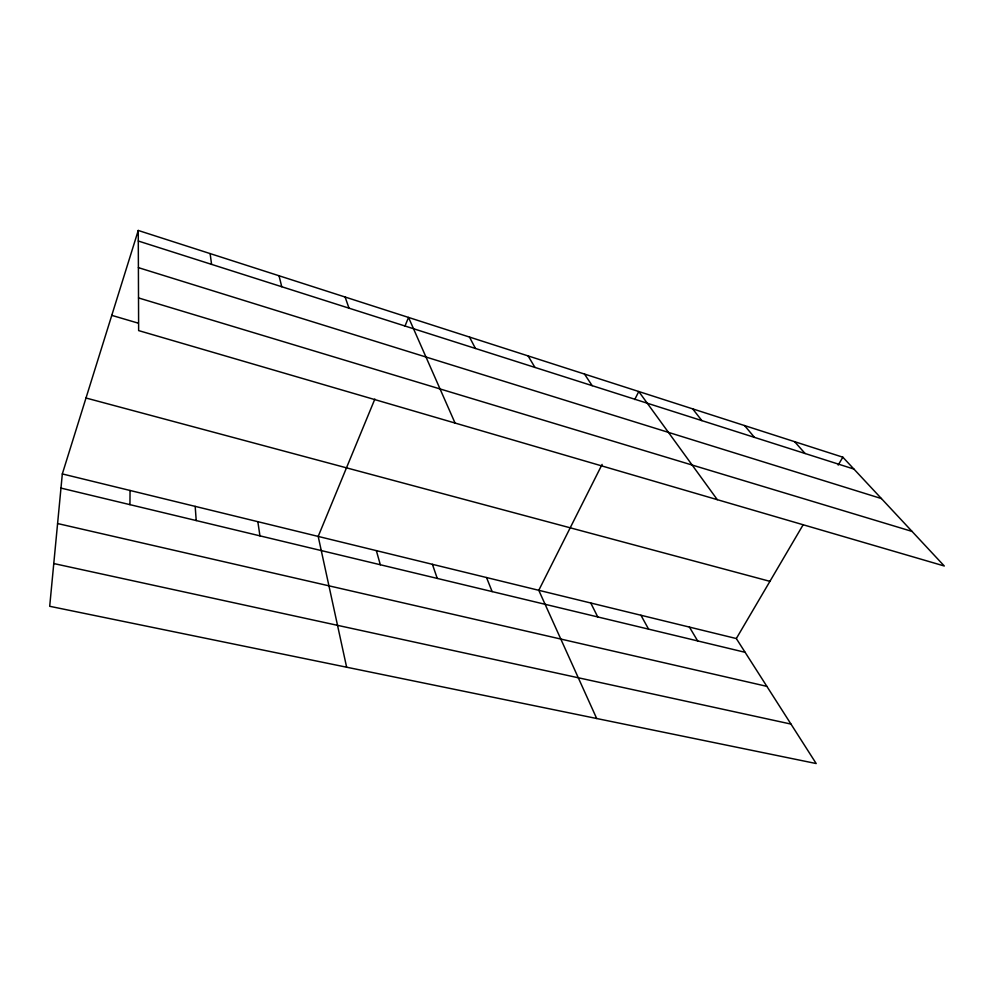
<?xml version="1.0" encoding="UTF-8"?>
<svg xmlns="http://www.w3.org/2000/svg" width="994" height="994" viewBox="0 0 994 994"><rect width="100%" height="100%" fill="white"/><g stroke="black" fill="none" stroke-linecap="round" stroke-linejoin="round"><path stroke-width="1.49" d="M129.941 504.641L130.052 490.477M62.324 473.927L49.7 606.29L816.186 763.541L736.318 638.546L62.324 473.927L138.253 230.459L842.837 457.19L944.3 565.996L138.638 330.592L138.253 230.459M374.862 399.054L318.192 536.425L346.633 667.21M405.005 325.995L408.534 317.434L455.066 423.059M602.103 464.397L538.773 590.299L596.698 718.513M634.731 399.551L638.769 391.524L717.295 499.671M736.318 638.546L803.053 524.931M838.191 465.093L842.837 457.19M53.775 563.548L790.976 724.079M57.59 523.54L766.871 686.357M60.969 488.091L745.115 652.312M86.006 398.01L769.915 581.341M111.775 315.359L138.203 323.137M138.514 297.927L912.057 531.417M138.39 267.635L881.429 498.566M138.29 241.02L853.921 469.069M794.591 441.659L805.103 453.512M744.556 425.556L754.458 437.372M692.656 408.857L701.876 420.624M584.472 374.042L592.188 385.672M528.087 355.902L534.958 367.432M689.426 627.09L697.676 640.919M640.931 615.249L648.585 629.14M469.479 337.041L475.455 348.472M590.747 602.985L597.754 616.939M486.526 577.539L492.129 591.579M345.104 297.02L348.993 308.165M432.415 564.319L437.248 578.409M376.341 550.626L380.329 564.754M279.028 275.748L281.749 286.732M257.844 521.688L259.943 535.853M210.132 253.582L211.573 264.379M195.184 506.381L196.216 520.558"/></g></svg>
